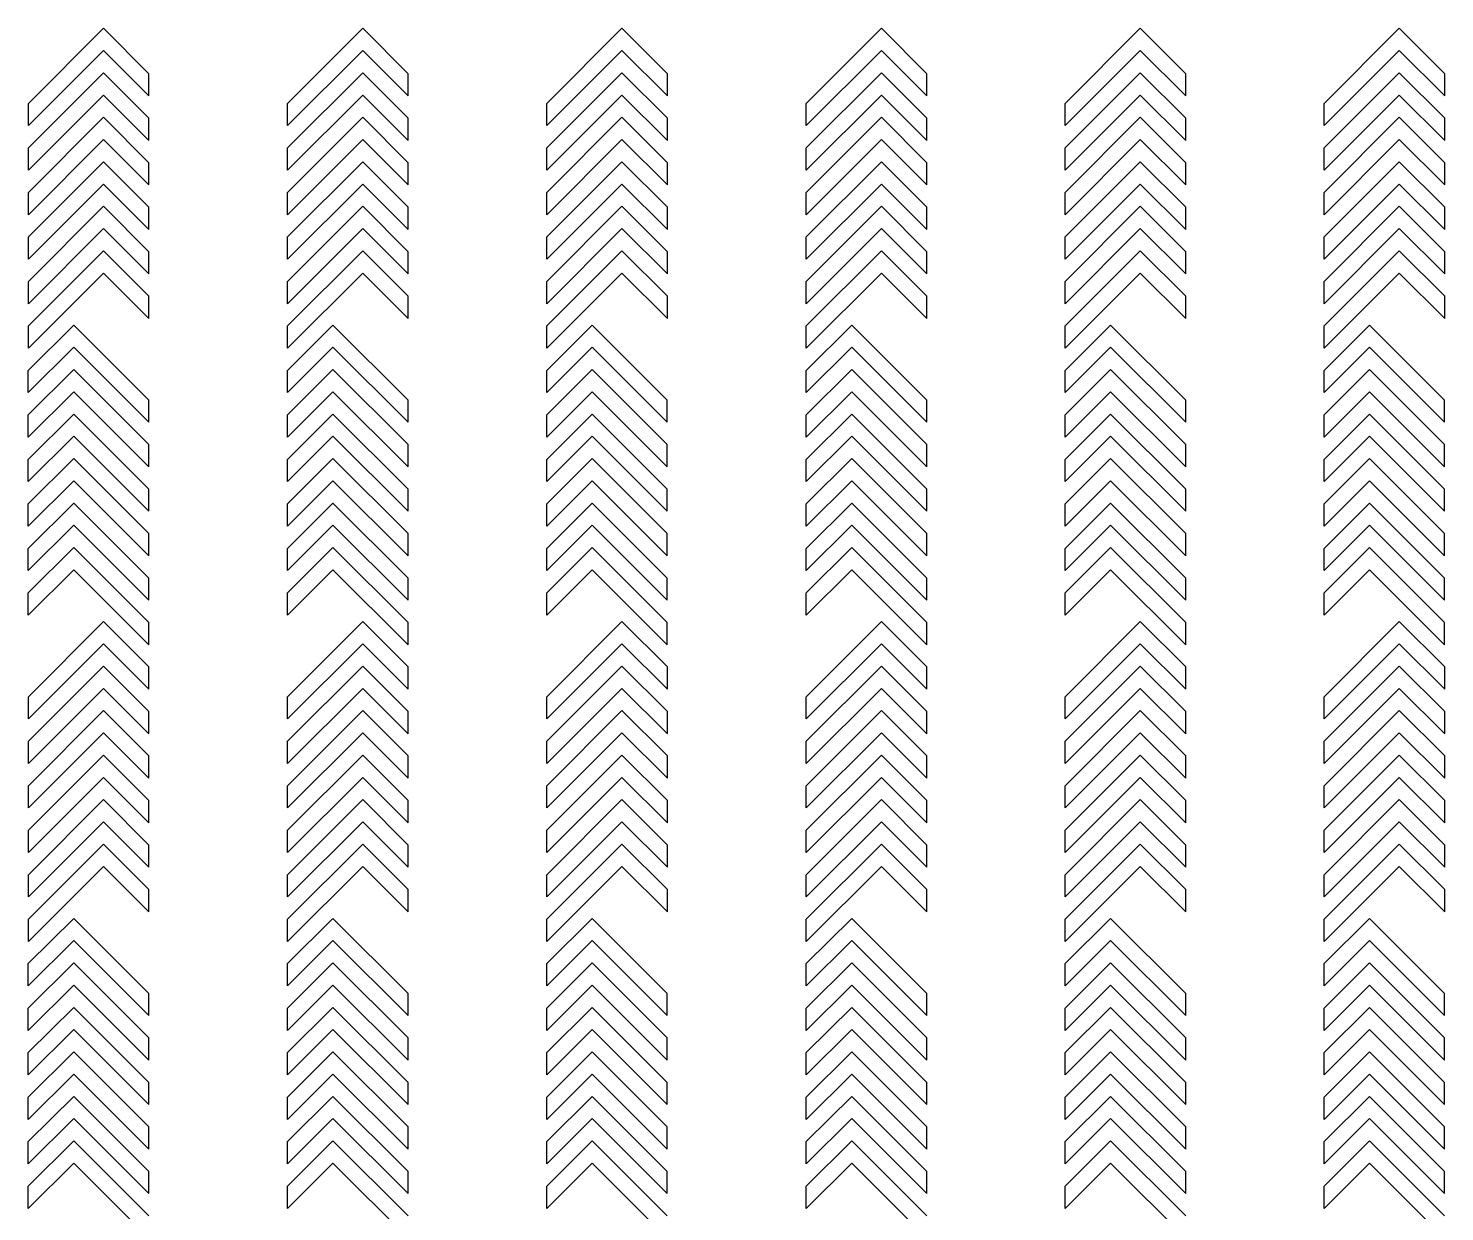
# Model space of a CAD drawing. Header units: millimetres. Extents: x 46777 to 318235, y 145162 to 336036.
# Drawn here: x 143669 to 145260, y 162652 to 163982 of the extents above; entities that cross this region are included whole.
import ezdxf

# ---------------------------------------------------------------- set-up
doc = ezdxf.new("R2010")
doc.units = ezdxf.units.MM

msp = doc.modelspace()

# ---------------------------------------------------------------- linework, layer by layer
at = {"color": 40, "true_color": 0xf8d731}
for p, q in [((143668.9, 163897.5), (143753.2, 163981.9)), ((143753.2, 163981.9), (143804.3, 163930.9)), ((143960, 163897.5), (144044.4, 163981.9)), ((144044.4, 163981.9), (144095.4, 163930.9)), ((144251.1, 163897.5), (144335.5, 163981.9)), ((144335.5, 163981.9), (144386.6, 163930.9)), ((144542.6, 163897.5), (144626.9, 163981.9)), ((144626.9, 163981.9), (144678, 163930.9)), ((144833.4, 163897.5), (144917.7, 163981.9)), ((144917.7, 163981.9), (144968.8, 163930.9)), ((145124.2, 163897.5), (145208.5, 163981.9)), ((145208.5, 163981.9), (145259.6, 163930.9)), ((143668.9, 163872.5), (143753.2, 163956.9)), ((143753.2, 163956.9), (143804.3, 163905.9)), ((143960, 163872.5), (144044.4, 163956.9)), ((144044.4, 163956.9), (144095.4, 163905.9)), ((144251.1, 163872.5), (144335.5, 163956.9)), ((144335.5, 163956.9), (144386.6, 163905.9)), ((144542.6, 163872.5), (144626.9, 163956.9)), ((144626.9, 163956.9), (144678, 163905.9)), ((144833.4, 163872.5), (144917.7, 163956.9)), ((144917.7, 163956.9), (144968.8, 163905.9)), ((145124.2, 163872.5), (145208.5, 163956.9)), ((145208.5, 163956.9), (145259.6, 163905.9)), ((143668.9, 163847.5), (143753.2, 163931.9)), ((143753.2, 163931.9), (143804.3, 163880.9)), ((143960, 163847.5), (144044.4, 163931.9)), ((144044.4, 163931.9), (144095.4, 163880.9)), ((144251.1, 163847.5), (144335.5, 163931.9)), ((144335.5, 163931.9), (144386.6, 163880.9)), ((144542.6, 163847.5), (144626.9, 163931.9)), ((144626.9, 163931.9), (144678, 163880.9)), ((144833.4, 163847.5), (144917.7, 163931.9)), ((144917.7, 163931.9), (144968.8, 163880.9)), ((145124.2, 163847.5), (145208.5, 163931.9)), ((145208.5, 163931.9), (145259.6, 163880.9)), ((143804.3, 163905.9), (143804.3, 163930.9)), ((144095.4, 163905.9), (144095.4, 163930.9)), ((144386.6, 163905.9), (144386.6, 163930.9)), ((144678, 163905.9), (144678, 163930.9)), ((144968.8, 163905.9), (144968.8, 163930.9)), ((145259.6, 163905.9), (145259.6, 163930.9)), ((143668.9, 163822.5), (143753.2, 163906.9)), ((143753.2, 163906.9), (143804.3, 163855.9)), ((143960, 163822.5), (144044.4, 163906.9)), ((144044.4, 163906.9), (144095.4, 163855.9)), ((144251.1, 163822.5), (144335.5, 163906.9)), ((144335.5, 163906.9), (144386.6, 163855.9)), ((144542.6, 163822.5), (144626.9, 163906.9)), ((144626.9, 163906.9), (144678, 163855.9)), ((144833.4, 163822.5), (144917.7, 163906.9)), ((144917.7, 163906.9), (144968.8, 163855.9)), ((145124.2, 163822.5), (145208.5, 163906.9)), ((145208.5, 163906.9), (145259.6, 163855.9)), ((143668.9, 163872.5), (143668.9, 163897.5)), ((143960, 163872.5), (143960, 163897.5)), ((144251.1, 163872.5), (144251.1, 163897.5)), ((144542.6, 163872.5), (144542.6, 163897.5)), ((144833.4, 163872.5), (144833.4, 163897.5)), ((145124.2, 163872.5), (145124.2, 163897.5)), ((143668.9, 163797.5), (143753.2, 163881.9)), ((143753.2, 163881.9), (143804.3, 163830.9)), ((143804.3, 163855.9), (143804.3, 163880.9)), ((143960, 163797.5), (144044.4, 163881.9)), ((144044.4, 163881.9), (144095.4, 163830.9)), ((144095.4, 163855.9), (144095.4, 163880.9)), ((144251.1, 163797.5), (144335.5, 163881.9)), ((144335.5, 163881.9), (144386.6, 163830.9)), ((144386.6, 163855.9), (144386.6, 163880.9)), ((144542.6, 163797.5), (144626.9, 163881.9)), ((144626.9, 163881.9), (144678, 163830.9)), ((144678, 163855.9), (144678, 163880.9)), ((144833.4, 163797.5), (144917.7, 163881.9)), ((144917.7, 163881.9), (144968.8, 163830.9)), ((144968.8, 163855.9), (144968.8, 163880.9)), ((145124.2, 163797.5), (145208.5, 163881.9)), ((145208.5, 163881.9), (145259.6, 163830.9)), ((145259.6, 163855.9), (145259.6, 163880.9)), ((143668.9, 163772.5), (143753.2, 163856.9)), ((143753.2, 163856.9), (143804.3, 163805.9)), ((143960, 163772.5), (144044.4, 163856.9)), ((144044.4, 163856.9), (144095.4, 163805.9)), ((144251.1, 163772.5), (144335.5, 163856.9)), ((144335.5, 163856.9), (144386.6, 163805.9)), ((144542.6, 163772.5), (144626.9, 163856.9)), ((144626.9, 163856.9), (144678, 163805.9)), ((144833.4, 163772.5), (144917.7, 163856.9)), ((144917.7, 163856.9), (144968.8, 163805.9)), ((145124.2, 163772.5), (145208.5, 163856.9)), ((145208.5, 163856.9), (145259.6, 163805.9)), ((143668.9, 163822.5), (143668.9, 163847.5)), ((143960, 163822.5), (143960, 163847.5)), ((144251.1, 163822.5), (144251.1, 163847.5)), ((144542.6, 163822.5), (144542.6, 163847.5)), ((144833.4, 163822.5), (144833.4, 163847.5)), ((145124.2, 163822.5), (145124.2, 163847.5)), ((143668.9, 163747.5), (143753.2, 163831.9)), ((143753.2, 163831.9), (143804.3, 163780.9)), ((143804.3, 163805.9), (143804.3, 163830.9)), ((143960, 163747.5), (144044.4, 163831.9)), ((144044.4, 163831.9), (144095.4, 163780.9)), ((144095.4, 163805.9), (144095.4, 163830.9)), ((144251.1, 163747.5), (144335.5, 163831.9)), ((144335.5, 163831.9), (144386.6, 163780.9)), ((144386.6, 163805.9), (144386.6, 163830.9)), ((144542.6, 163747.5), (144626.9, 163831.9)), ((144626.9, 163831.9), (144678, 163780.9)), ((144678, 163805.9), (144678, 163830.9)), ((144833.4, 163747.5), (144917.7, 163831.9)), ((144917.7, 163831.9), (144968.8, 163780.9)), ((144968.8, 163805.9), (144968.8, 163830.9)), ((145124.2, 163747.5), (145208.5, 163831.9)), ((145208.5, 163831.9), (145259.6, 163780.9)), ((145259.6, 163805.9), (145259.6, 163830.9)), ((143668.9, 163722.5), (143753.2, 163806.9)), ((143753.2, 163806.9), (143804.3, 163755.9)), ((143960, 163722.5), (144044.4, 163806.9)), ((144044.4, 163806.9), (144095.4, 163755.9)), ((144251.1, 163722.5), (144335.5, 163806.9)), ((144335.5, 163806.9), (144386.6, 163755.9)), ((144542.6, 163722.5), (144626.9, 163806.9)), ((144626.9, 163806.9), (144678, 163755.9)), ((144833.4, 163722.5), (144917.7, 163806.9)), ((144917.7, 163806.9), (144968.8, 163755.9)), ((145124.2, 163722.5), (145208.5, 163806.9)), ((145208.5, 163806.9), (145259.6, 163755.9)), ((143668.9, 163772.5), (143668.9, 163797.5)), ((143960, 163772.5), (143960, 163797.5)), ((144251.1, 163772.5), (144251.1, 163797.5)), ((144542.6, 163772.5), (144542.6, 163797.5)), ((144833.4, 163772.5), (144833.4, 163797.5)), ((145124.2, 163772.5), (145124.2, 163797.5)), ((143668.9, 163697.5), (143753.2, 163781.9)), ((143753.2, 163781.9), (143804.3, 163730.9)), ((143804.3, 163755.9), (143804.3, 163780.9)), ((143960, 163697.5), (144044.4, 163781.9)), ((144044.4, 163781.9), (144095.4, 163730.9)), ((144095.4, 163755.9), (144095.4, 163780.9)), ((144251.1, 163697.5), (144335.5, 163781.9)), ((144335.5, 163781.9), (144386.6, 163730.9)), ((144386.6, 163755.9), (144386.6, 163780.9)), ((144542.6, 163697.5), (144626.9, 163781.9)), ((144626.9, 163781.9), (144678, 163730.9)), ((144678, 163755.9), (144678, 163780.9)), ((144833.4, 163697.5), (144917.7, 163781.9)), ((144917.7, 163781.9), (144968.8, 163730.9)), ((144968.8, 163755.9), (144968.8, 163780.9)), ((145124.2, 163697.5), (145208.5, 163781.9)), ((145208.5, 163781.9), (145259.6, 163730.9)), ((145259.6, 163755.9), (145259.6, 163780.9)), ((143668.9, 163672.5), (143753.2, 163756.9)), ((143753.2, 163756.9), (143804.3, 163705.9)), ((143960, 163672.5), (144044.4, 163756.9)), ((144044.4, 163756.9), (144095.4, 163705.9)), ((144251.1, 163672.5), (144335.5, 163756.9)), ((144335.5, 163756.9), (144386.6, 163705.9)), ((144542.6, 163672.5), (144626.9, 163756.9)), ((144626.9, 163756.9), (144678, 163705.9)), ((144833.4, 163672.5), (144917.7, 163756.9)), ((144917.7, 163756.9), (144968.8, 163705.9)), ((145124.2, 163672.5), (145208.5, 163756.9)), ((145208.5, 163756.9), (145259.6, 163705.9)), ((143668.9, 163722.5), (143668.9, 163747.5)), ((143960, 163722.5), (143960, 163747.5)), ((144251.1, 163722.5), (144251.1, 163747.5)), ((144542.6, 163722.5), (144542.6, 163747.5)), ((144833.4, 163722.5), (144833.4, 163747.5)), ((145124.2, 163722.5), (145124.2, 163747.5)), ((143668.9, 163647.5), (143753.2, 163731.9)), ((143753.2, 163731.9), (143804.3, 163680.9)), ((143804.3, 163705.9), (143804.3, 163730.9)), ((143960, 163647.5), (144044.4, 163731.9)), ((144044.4, 163731.9), (144095.4, 163680.9)), ((144095.4, 163705.9), (144095.4, 163730.9)), ((144251.1, 163647.5), (144335.5, 163731.9)), ((144335.5, 163731.9), (144386.6, 163680.9)), ((144386.6, 163705.9), (144386.6, 163730.9)), ((144542.6, 163647.5), (144626.9, 163731.9)), ((144626.9, 163731.9), (144678, 163680.9)), ((144678, 163705.9), (144678, 163730.9)), ((144833.4, 163647.5), (144917.7, 163731.9)), ((144917.7, 163731.9), (144968.8, 163680.9)), ((144968.8, 163705.9), (144968.8, 163730.9)), ((145124.2, 163647.5), (145208.5, 163731.9)), ((145208.5, 163731.9), (145259.6, 163680.9)), ((145259.6, 163705.9), (145259.6, 163730.9)), ((143668.9, 163622.5), (143753.2, 163706.9)), ((143668.9, 163672.5), (143668.9, 163697.5)), ((143753.2, 163706.9), (143804.3, 163655.9)), ((143960, 163622.5), (144044.4, 163706.9)), ((143960, 163672.5), (143960, 163697.5)), ((144044.4, 163706.9), (144095.4, 163655.9)), ((144251.1, 163622.5), (144335.5, 163706.9)), ((144251.1, 163672.5), (144251.1, 163697.5)), ((144335.5, 163706.9), (144386.6, 163655.9)), ((144542.6, 163622.5), (144626.9, 163706.9)), ((144542.6, 163672.5), (144542.6, 163697.5)), ((144626.9, 163706.9), (144678, 163655.9)), ((144833.4, 163622.5), (144917.7, 163706.9)), ((144833.4, 163672.5), (144833.4, 163697.5)), ((144917.7, 163706.9), (144968.8, 163655.9)), ((145124.2, 163622.5), (145208.5, 163706.9)), ((145124.2, 163672.5), (145124.2, 163697.5)), ((145208.5, 163706.9), (145259.6, 163655.9)), ((143804.3, 163655.9), (143804.3, 163680.9)), ((144095.4, 163655.9), (144095.4, 163680.9)), ((144386.6, 163655.9), (144386.6, 163680.9)), ((144678, 163655.9), (144678, 163680.9)), ((144968.8, 163655.9), (144968.8, 163680.9)), ((145259.6, 163655.9), (145259.6, 163680.9)), ((143719.9, 163648.5), (143668.8, 163597.6)), ((143668.9, 163622.5), (143668.9, 163647.5)), ((143804.2, 163564.2), (143719.9, 163648.5)), ((144011, 163648.5), (143960, 163597.6)), ((143960, 163622.5), (143960, 163647.5)), ((144095.4, 163564.2), (144011, 163648.5)), ((144302.2, 163648.5), (144251.1, 163597.6)), ((144251.1, 163622.5), (144251.1, 163647.5)), ((144386.5, 163564.2), (144302.2, 163648.5)), ((144593.6, 163648.5), (144542.5, 163597.6)), ((144542.6, 163622.5), (144542.6, 163647.5)), ((144677.9, 163564.2), (144593.6, 163648.5)), ((144884.4, 163648.5), (144833.3, 163597.6)), ((144833.4, 163622.5), (144833.4, 163647.5)), ((144968.8, 163564.2), (144884.4, 163648.5)), ((145175.2, 163648.5), (145124.1, 163597.6)), ((145124.2, 163622.5), (145124.2, 163647.5)), ((145259.5, 163564.2), (145175.2, 163648.5)), ((143719.9, 163623.5), (143668.8, 163572.6)), ((143804.2, 163539.2), (143719.9, 163623.5)), ((144011, 163623.5), (143960, 163572.6)), ((144095.4, 163539.2), (144011, 163623.5)), ((144302.2, 163623.5), (144251.1, 163572.6)), ((144386.5, 163539.2), (144302.2, 163623.5)), ((144593.6, 163623.5), (144542.5, 163572.6)), ((144677.9, 163539.2), (144593.6, 163623.5)), ((144884.4, 163623.5), (144833.3, 163572.6)), ((144968.8, 163539.2), (144884.4, 163623.5)), ((145175.2, 163623.5), (145124.1, 163572.6)), ((145259.5, 163539.2), (145175.2, 163623.5)), ((143719.9, 163598.5), (143668.8, 163547.6)), ((143668.8, 163572.6), (143668.8, 163597.6)), ((143804.2, 163514.2), (143719.9, 163598.5)), ((144011, 163598.5), (143960, 163547.6)), ((143960, 163572.6), (143960, 163597.6)), ((144095.4, 163514.2), (144011, 163598.5)), ((144302.2, 163598.5), (144251.1, 163547.6)), ((144251.1, 163572.6), (144251.1, 163597.6)), ((144386.5, 163514.2), (144302.2, 163598.5)), ((144593.6, 163598.5), (144542.5, 163547.6)), ((144542.5, 163572.6), (144542.5, 163597.6)), ((144677.9, 163514.2), (144593.6, 163598.5)), ((144884.4, 163598.5), (144833.3, 163547.6)), ((144833.3, 163572.6), (144833.3, 163597.6)), ((144968.8, 163514.2), (144884.4, 163598.5)), ((145175.2, 163598.5), (145124.1, 163547.6)), ((145124.1, 163572.6), (145124.1, 163597.6)), ((145259.5, 163514.2), (145175.2, 163598.5)), ((143719.9, 163573.5), (143668.8, 163522.6)), ((143804.2, 163489.2), (143719.9, 163573.5)), ((144011, 163573.5), (143960, 163522.6)), ((144095.4, 163489.2), (144011, 163573.5)), ((144302.2, 163573.5), (144251.1, 163522.6)), ((144386.5, 163489.2), (144302.2, 163573.5)), ((144593.6, 163573.5), (144542.5, 163522.6)), ((144677.9, 163489.2), (144593.6, 163573.5)), ((144884.4, 163573.5), (144833.3, 163522.6)), ((144968.8, 163489.2), (144884.4, 163573.5)), ((145175.2, 163573.5), (145124.1, 163522.6)), ((145259.5, 163489.2), (145175.2, 163573.5)), ((143804.2, 163539.2), (143804.2, 163564.2)), ((144095.4, 163539.2), (144095.4, 163564.2)), ((144386.5, 163539.2), (144386.5, 163564.2)), ((144677.9, 163539.2), (144677.9, 163564.2)), ((144968.8, 163539.2), (144968.8, 163564.2)), ((145259.5, 163539.2), (145259.5, 163564.2)), ((143719.9, 163548.5), (143668.8, 163497.6)), ((143668.8, 163522.6), (143668.8, 163547.6)), ((143804.2, 163464.2), (143719.9, 163548.5)), ((144011, 163548.5), (143960, 163497.6)), ((143960, 163522.6), (143960, 163547.6)), ((144095.4, 163464.2), (144011, 163548.5)), ((144302.2, 163548.5), (144251.1, 163497.6)), ((144251.1, 163522.6), (144251.1, 163547.6)), ((144386.5, 163464.2), (144302.2, 163548.5)), ((144593.6, 163548.5), (144542.5, 163497.6)), ((144542.5, 163522.6), (144542.5, 163547.6)), ((144677.9, 163464.2), (144593.6, 163548.5)), ((144884.4, 163548.5), (144833.3, 163497.6)), ((144833.3, 163522.6), (144833.3, 163547.6)), ((144968.8, 163464.2), (144884.4, 163548.5)), ((145175.2, 163548.5), (145124.1, 163497.6)), ((145124.1, 163522.6), (145124.1, 163547.6)), ((145259.5, 163464.2), (145175.2, 163548.5)), ((143719.9, 163523.5), (143668.8, 163472.6)), ((143804.2, 163439.2), (143719.9, 163523.5)), ((144011, 163523.5), (143960, 163472.6)), ((144095.4, 163439.2), (144011, 163523.5)), ((144302.2, 163523.5), (144251.1, 163472.6)), ((144386.5, 163439.2), (144302.2, 163523.5)), ((144593.6, 163523.5), (144542.5, 163472.6)), ((144677.9, 163439.2), (144593.6, 163523.5)), ((144884.4, 163523.5), (144833.3, 163472.6)), ((144968.8, 163439.2), (144884.4, 163523.5)), ((145175.2, 163523.5), (145124.1, 163472.6)), ((145259.5, 163439.2), (145175.2, 163523.5)), ((143804.2, 163489.2), (143804.2, 163514.2)), ((144095.4, 163489.2), (144095.4, 163514.2)), ((144386.5, 163489.2), (144386.5, 163514.2)), ((144677.9, 163489.2), (144677.9, 163514.2)), ((144968.8, 163489.2), (144968.8, 163514.2)), ((145259.5, 163489.2), (145259.5, 163514.2)), ((143719.9, 163498.5), (143668.8, 163447.6)), ((143668.8, 163472.6), (143668.8, 163497.6)), ((143804.2, 163414.2), (143719.9, 163498.5)), ((144011, 163498.5), (143960, 163447.6)), ((143960, 163472.6), (143960, 163497.6)), ((144095.4, 163414.2), (144011, 163498.5)), ((144302.2, 163498.5), (144251.1, 163447.6)), ((144251.1, 163472.6), (144251.1, 163497.6)), ((144386.5, 163414.2), (144302.2, 163498.5)), ((144593.6, 163498.5), (144542.5, 163447.6)), ((144542.5, 163472.6), (144542.5, 163497.6)), ((144677.9, 163414.2), (144593.6, 163498.5)), ((144884.4, 163498.5), (144833.3, 163447.6)), ((144833.3, 163472.6), (144833.3, 163497.6)), ((144968.8, 163414.2), (144884.4, 163498.5)), ((145175.2, 163498.5), (145124.1, 163447.6)), ((145124.1, 163472.6), (145124.1, 163497.6)), ((145259.5, 163414.2), (145175.2, 163498.5)), ((143719.9, 163473.5), (143668.8, 163422.6)), ((143804.2, 163389.2), (143719.9, 163473.5)), ((144011, 163473.5), (143960, 163422.6)), ((144095.4, 163389.2), (144011, 163473.5)), ((144302.2, 163473.5), (144251.1, 163422.6)), ((144386.5, 163389.2), (144302.2, 163473.5)), ((144593.6, 163473.5), (144542.5, 163422.6)), ((144677.9, 163389.2), (144593.6, 163473.5)), ((144884.4, 163473.5), (144833.3, 163422.6)), ((144968.8, 163389.2), (144884.4, 163473.5)), ((145175.2, 163473.5), (145124.1, 163422.6)), ((145259.5, 163389.2), (145175.2, 163473.5)), ((143804.2, 163439.2), (143804.2, 163464.2)), ((144095.4, 163439.2), (144095.4, 163464.2)), ((144386.5, 163439.2), (144386.5, 163464.2)), ((144677.9, 163439.2), (144677.9, 163464.2)), ((144968.8, 163439.2), (144968.8, 163464.2)), ((145259.5, 163439.2), (145259.5, 163464.2)), ((143719.9, 163448.5), (143668.8, 163397.6)), ((143668.8, 163422.6), (143668.8, 163447.6)), ((143804.2, 163364.2), (143719.9, 163448.5)), ((144011, 163448.5), (143960, 163397.6)), ((143960, 163422.6), (143960, 163447.6)), ((144095.4, 163364.2), (144011, 163448.5)), ((144302.2, 163448.5), (144251.1, 163397.6)), ((144251.1, 163422.6), (144251.1, 163447.6)), ((144386.5, 163364.2), (144302.2, 163448.5)), ((144593.6, 163448.5), (144542.5, 163397.6)), ((144542.5, 163422.6), (144542.5, 163447.6)), ((144677.9, 163364.2), (144593.6, 163448.5)), ((144884.4, 163448.5), (144833.3, 163397.6)), ((144833.3, 163422.6), (144833.3, 163447.6)), ((144968.8, 163364.2), (144884.4, 163448.5)), ((145175.2, 163448.5), (145124.1, 163397.6)), ((145124.1, 163422.6), (145124.1, 163447.6)), ((145259.5, 163364.2), (145175.2, 163448.5)), ((143719.9, 163423.5), (143668.8, 163372.6)), ((143804.2, 163339.2), (143719.9, 163423.5)), ((144011, 163423.5), (143960, 163372.6)), ((144095.4, 163339.2), (144011, 163423.5)), ((144302.2, 163423.5), (144251.1, 163372.6)), ((144386.5, 163339.2), (144302.2, 163423.5)), ((144593.6, 163423.5), (144542.5, 163372.6)), ((144677.9, 163339.2), (144593.6, 163423.5)), ((144884.4, 163423.5), (144833.3, 163372.6)), ((144968.8, 163339.2), (144884.4, 163423.5)), ((145175.2, 163423.5), (145124.1, 163372.6)), ((145259.5, 163339.2), (145175.2, 163423.5)), ((143804.2, 163389.2), (143804.2, 163414.2)), ((144095.4, 163389.2), (144095.4, 163414.2)), ((144386.5, 163389.2), (144386.5, 163414.2)), ((144677.9, 163389.2), (144677.9, 163414.2)), ((144968.8, 163389.2), (144968.8, 163414.2)), ((145259.5, 163389.2), (145259.5, 163414.2)), ((143719.9, 163398.5), (143668.8, 163347.6)), ((143668.8, 163372.6), (143668.8, 163397.6)), ((143804.2, 163314.2), (143719.9, 163398.5)), ((144011, 163398.5), (143960, 163347.6)), ((143960, 163372.6), (143960, 163397.6)), ((144095.4, 163314.2), (144011, 163398.5)), ((144302.2, 163398.5), (144251.1, 163347.6)), ((144251.1, 163372.6), (144251.1, 163397.6)), ((144386.5, 163314.2), (144302.2, 163398.5)), ((144593.6, 163398.5), (144542.5, 163347.6)), ((144542.5, 163372.6), (144542.5, 163397.6)), ((144677.9, 163314.2), (144593.6, 163398.5)), ((144884.4, 163398.5), (144833.3, 163347.6)), ((144833.3, 163372.6), (144833.3, 163397.6)), ((144968.8, 163314.2), (144884.4, 163398.5)), ((145175.2, 163398.5), (145124.1, 163347.6)), ((145124.1, 163372.6), (145124.1, 163397.6)), ((145259.5, 163314.2), (145175.2, 163398.5)), ((143719.9, 163373.5), (143668.8, 163322.6)), ((143804.2, 163289.2), (143719.9, 163373.5)), ((143804.2, 163339.2), (143804.2, 163364.2)), ((144011, 163373.5), (143960, 163322.6)), ((144095.4, 163289.2), (144011, 163373.5)), ((144095.4, 163339.2), (144095.4, 163364.2)), ((144302.2, 163373.5), (144251.1, 163322.6)), ((144386.5, 163289.2), (144302.2, 163373.5)), ((144386.5, 163339.2), (144386.5, 163364.2)), ((144593.6, 163373.5), (144542.5, 163322.6)), ((144677.9, 163289.2), (144593.6, 163373.5)), ((144677.9, 163339.2), (144677.9, 163364.2)), ((144884.4, 163373.5), (144833.3, 163322.6)), ((144968.8, 163289.2), (144884.4, 163373.5)), ((144968.8, 163339.2), (144968.8, 163364.2)), ((145175.2, 163373.5), (145124.1, 163322.6)), ((145259.5, 163289.2), (145175.2, 163373.5)), ((145259.5, 163339.2), (145259.5, 163364.2)), ((143668.8, 163322.6), (143668.8, 163347.6)), ((143960, 163322.6), (143960, 163347.6)), ((144251.1, 163322.6), (144251.1, 163347.6)), ((144542.5, 163322.6), (144542.5, 163347.6)), ((144833.3, 163322.6), (144833.3, 163347.6)), ((145124.1, 163322.6), (145124.1, 163347.6)), ((143668.9, 163230.9), (143753.2, 163315.3)), ((143753.2, 163315.3), (143804.3, 163264.3)), ((143804.2, 163289.2), (143804.2, 163314.2)), ((143960, 163230.9), (144044.4, 163315.3)), ((144044.4, 163315.3), (144095.4, 163264.3)), ((144095.4, 163289.2), (144095.4, 163314.2)), ((144251.1, 163230.9), (144335.5, 163315.3)), ((144335.5, 163315.3), (144386.6, 163264.3)), ((144386.5, 163289.2), (144386.5, 163314.2)), ((144542.6, 163230.9), (144626.9, 163315.3)), ((144626.9, 163315.3), (144678, 163264.3)), ((144677.9, 163289.2), (144677.9, 163314.2)), ((144833.4, 163230.9), (144917.7, 163315.3)), ((144917.7, 163315.3), (144968.8, 163264.3)), ((144968.8, 163289.2), (144968.8, 163314.2)), ((145124.2, 163230.9), (145208.5, 163315.3)), ((145208.5, 163315.3), (145259.6, 163264.3)), ((145259.5, 163289.2), (145259.5, 163314.2)), ((143668.9, 163205.9), (143753.2, 163290.3)), ((143753.2, 163290.3), (143804.3, 163239.3)), ((143960, 163205.9), (144044.4, 163290.3)), ((144044.4, 163290.3), (144095.4, 163239.3)), ((144251.1, 163205.9), (144335.5, 163290.3)), ((144335.5, 163290.3), (144386.6, 163239.3)), ((144542.6, 163205.9), (144626.9, 163290.3)), ((144626.9, 163290.3), (144678, 163239.3)), ((144833.4, 163205.9), (144917.7, 163290.3)), ((144917.7, 163290.3), (144968.8, 163239.3)), ((145124.2, 163205.9), (145208.5, 163290.3)), ((145208.5, 163290.3), (145259.6, 163239.3)), ((143668.9, 163180.9), (143753.2, 163265.3)), ((143753.2, 163265.3), (143804.3, 163214.3)), ((143804.3, 163239.3), (143804.3, 163264.3)), ((143960, 163180.9), (144044.4, 163265.3)), ((144044.4, 163265.3), (144095.4, 163214.3)), ((144095.4, 163239.3), (144095.4, 163264.3)), ((144251.1, 163180.9), (144335.5, 163265.3)), ((144335.5, 163265.3), (144386.6, 163214.3)), ((144386.6, 163239.3), (144386.6, 163264.3)), ((144542.6, 163180.9), (144626.9, 163265.3)), ((144626.9, 163265.3), (144678, 163214.3)), ((144678, 163239.3), (144678, 163264.3)), ((144833.4, 163180.9), (144917.7, 163265.3)), ((144917.7, 163265.3), (144968.8, 163214.3)), ((144968.8, 163239.3), (144968.8, 163264.3)), ((145124.2, 163180.9), (145208.5, 163265.3)), ((145208.5, 163265.3), (145259.6, 163214.3)), ((145259.6, 163239.3), (145259.6, 163264.3)), ((143668.9, 163155.9), (143753.2, 163240.3)), ((143753.2, 163240.3), (143804.3, 163189.3)), ((143960, 163155.9), (144044.4, 163240.3)), ((144044.4, 163240.3), (144095.4, 163189.3)), ((144251.1, 163155.9), (144335.5, 163240.3)), ((144335.5, 163240.3), (144386.6, 163189.3)), ((144542.6, 163155.9), (144626.9, 163240.3)), ((144626.9, 163240.3), (144678, 163189.3)), ((144833.4, 163155.9), (144917.7, 163240.3)), ((144917.7, 163240.3), (144968.8, 163189.3)), ((145124.2, 163155.9), (145208.5, 163240.3)), ((145208.5, 163240.3), (145259.6, 163189.3)), ((143668.9, 163205.9), (143668.9, 163230.9)), ((143960, 163205.9), (143960, 163230.9)), ((144251.1, 163205.9), (144251.1, 163230.9)), ((144542.6, 163205.9), (144542.6, 163230.9)), ((144833.4, 163205.9), (144833.4, 163230.9)), ((145124.2, 163205.9), (145124.2, 163230.9)), ((143668.9, 163130.9), (143753.2, 163215.3)), ((143753.2, 163215.3), (143804.3, 163164.3)), ((143804.3, 163189.3), (143804.3, 163214.3)), ((143960, 163130.9), (144044.4, 163215.3)), ((144044.4, 163215.3), (144095.4, 163164.3)), ((144095.4, 163189.3), (144095.4, 163214.3)), ((144251.1, 163130.9), (144335.5, 163215.3)), ((144335.5, 163215.3), (144386.6, 163164.3)), ((144386.6, 163189.3), (144386.6, 163214.3)), ((144542.6, 163130.9), (144626.9, 163215.3)), ((144626.9, 163215.3), (144678, 163164.3)), ((144678, 163189.3), (144678, 163214.3)), ((144833.4, 163130.9), (144917.7, 163215.3)), ((144917.7, 163215.3), (144968.8, 163164.3)), ((144968.8, 163189.3), (144968.8, 163214.3)), ((145124.2, 163130.9), (145208.5, 163215.3)), ((145208.5, 163215.3), (145259.6, 163164.3)), ((145259.6, 163189.3), (145259.6, 163214.3)), ((143668.9, 163105.9), (143753.2, 163190.3)), ((143753.2, 163190.3), (143804.3, 163139.3)), ((143960, 163105.9), (144044.4, 163190.3)), ((144044.4, 163190.3), (144095.4, 163139.3)), ((144251.1, 163105.9), (144335.5, 163190.3)), ((144335.5, 163190.3), (144386.6, 163139.3)), ((144542.6, 163105.9), (144626.9, 163190.3)), ((144626.9, 163190.3), (144678, 163139.3)), ((144833.4, 163105.9), (144917.7, 163190.3)), ((144917.7, 163190.3), (144968.8, 163139.3)), ((145124.2, 163105.9), (145208.5, 163190.3)), ((145208.5, 163190.3), (145259.6, 163139.3)), ((143668.9, 163155.9), (143668.9, 163180.9)), ((143960, 163155.9), (143960, 163180.9)), ((144251.1, 163155.9), (144251.1, 163180.9)), ((144542.6, 163155.9), (144542.6, 163180.9)), ((144833.4, 163155.9), (144833.4, 163180.9)), ((145124.2, 163155.9), (145124.2, 163180.9)), ((143668.9, 163080.9), (143753.2, 163165.3)), ((143753.2, 163165.3), (143804.3, 163114.3)), ((143804.3, 163139.3), (143804.3, 163164.3)), ((143960, 163080.9), (144044.4, 163165.3)), ((144044.4, 163165.3), (144095.4, 163114.3)), ((144095.4, 163139.3), (144095.4, 163164.3)), ((144251.1, 163080.9), (144335.5, 163165.3)), ((144335.5, 163165.3), (144386.6, 163114.3)), ((144386.6, 163139.3), (144386.6, 163164.3)), ((144542.6, 163080.9), (144626.9, 163165.3)), ((144626.9, 163165.3), (144678, 163114.3)), ((144678, 163139.3), (144678, 163164.3)), ((144833.4, 163080.9), (144917.7, 163165.3)), ((144917.7, 163165.3), (144968.8, 163114.3)), ((144968.8, 163139.3), (144968.8, 163164.3)), ((145124.2, 163080.9), (145208.5, 163165.3)), ((145208.5, 163165.3), (145259.6, 163114.3)), ((145259.6, 163139.3), (145259.6, 163164.3)), ((143668.9, 163055.9), (143753.2, 163140.3)), ((143753.2, 163140.3), (143804.3, 163089.3)), ((143960, 163055.9), (144044.4, 163140.3)), ((144044.4, 163140.3), (144095.4, 163089.3)), ((144251.1, 163055.9), (144335.5, 163140.3)), ((144335.5, 163140.3), (144386.6, 163089.3)), ((144542.6, 163055.9), (144626.9, 163140.3)), ((144626.9, 163140.3), (144678, 163089.3)), ((144833.4, 163055.9), (144917.7, 163140.3)), ((144917.7, 163140.3), (144968.8, 163089.3)), ((145124.2, 163055.9), (145208.5, 163140.3)), ((145208.5, 163140.3), (145259.6, 163089.3)), ((143668.9, 163105.9), (143668.9, 163130.9)), ((143960, 163105.9), (143960, 163130.9)), ((144251.1, 163105.9), (144251.1, 163130.9)), ((144542.6, 163105.9), (144542.6, 163130.9)), ((144833.4, 163105.9), (144833.4, 163130.9)), ((145124.2, 163105.9), (145124.2, 163130.9)), ((143668.9, 163030.9), (143753.2, 163115.3)), ((143753.2, 163115.3), (143804.3, 163064.3)), ((143804.3, 163089.3), (143804.3, 163114.3)), ((143960, 163030.9), (144044.4, 163115.3)), ((144044.4, 163115.3), (144095.4, 163064.3)), ((144095.4, 163089.3), (144095.4, 163114.3)), ((144251.1, 163030.9), (144335.5, 163115.3)), ((144335.5, 163115.3), (144386.6, 163064.3)), ((144386.6, 163089.3), (144386.6, 163114.3)), ((144542.6, 163030.9), (144626.9, 163115.3)), ((144626.9, 163115.3), (144678, 163064.3)), ((144678, 163089.3), (144678, 163114.3)), ((144833.4, 163030.9), (144917.7, 163115.3)), ((144917.7, 163115.3), (144968.8, 163064.3)), ((144968.8, 163089.3), (144968.8, 163114.3)), ((145124.2, 163030.9), (145208.5, 163115.3)), ((145208.5, 163115.3), (145259.6, 163064.3)), ((145259.6, 163089.3), (145259.6, 163114.3)), ((143668.9, 163005.9), (143753.2, 163090.3)), ((143753.2, 163090.3), (143804.3, 163039.3)), ((143960, 163005.9), (144044.4, 163090.3)), ((144044.4, 163090.3), (144095.4, 163039.3)), ((144251.1, 163005.9), (144335.5, 163090.3)), ((144335.5, 163090.3), (144386.6, 163039.3)), ((144542.6, 163005.9), (144626.9, 163090.3)), ((144626.9, 163090.3), (144678, 163039.3)), ((144833.4, 163005.9), (144917.7, 163090.3)), ((144917.7, 163090.3), (144968.8, 163039.3)), ((145124.2, 163005.9), (145208.5, 163090.3)), ((145208.5, 163090.3), (145259.6, 163039.3)), ((143668.9, 163055.9), (143668.9, 163080.9)), ((143960, 163055.9), (143960, 163080.9)), ((144251.1, 163055.9), (144251.1, 163080.9)), ((144542.6, 163055.9), (144542.6, 163080.9)), ((144833.4, 163055.9), (144833.4, 163080.9)), ((145124.2, 163055.9), (145124.2, 163080.9)), ((143668.9, 162980.9), (143753.2, 163065.3)), ((143753.2, 163065.3), (143804.3, 163014.3)), ((143804.3, 163039.3), (143804.3, 163064.3)), ((143960, 162980.9), (144044.4, 163065.3)), ((144044.4, 163065.3), (144095.4, 163014.3)), ((144095.4, 163039.3), (144095.4, 163064.3)), ((144251.1, 162980.9), (144335.5, 163065.3)), ((144335.5, 163065.3), (144386.6, 163014.3)), ((144386.6, 163039.3), (144386.6, 163064.3)), ((144542.6, 162980.9), (144626.9, 163065.3)), ((144626.9, 163065.3), (144678, 163014.3)), ((144678, 163039.3), (144678, 163064.3)), ((144833.4, 162980.9), (144917.7, 163065.3)), ((144917.7, 163065.3), (144968.8, 163014.3)), ((144968.8, 163039.3), (144968.8, 163064.3)), ((145124.2, 162980.9), (145208.5, 163065.3)), ((145208.5, 163065.3), (145259.6, 163014.3)), ((145259.6, 163039.3), (145259.6, 163064.3)), ((143668.9, 162955.9), (143753.2, 163040.3)), ((143668.9, 163005.9), (143668.9, 163030.9)), ((143753.2, 163040.3), (143804.3, 162989.3)), ((143960, 162955.9), (144044.4, 163040.3)), ((143960, 163005.9), (143960, 163030.9)), ((144044.4, 163040.3), (144095.4, 162989.3)), ((144251.1, 162955.9), (144335.5, 163040.3)), ((144251.1, 163005.9), (144251.1, 163030.9)), ((144335.5, 163040.3), (144386.6, 162989.3)), ((144542.6, 162955.9), (144626.9, 163040.3)), ((144542.6, 163005.9), (144542.6, 163030.9)), ((144626.9, 163040.3), (144678, 162989.3)), ((144833.4, 162955.9), (144917.7, 163040.3)), ((144833.4, 163005.9), (144833.4, 163030.9)), ((144917.7, 163040.3), (144968.8, 162989.3)), ((145124.2, 162955.9), (145208.5, 163040.3)), ((145124.2, 163005.9), (145124.2, 163030.9)), ((145208.5, 163040.3), (145259.6, 162989.3)), ((143804.3, 162989.3), (143804.3, 163014.3)), ((144095.4, 162989.3), (144095.4, 163014.3)), ((144386.6, 162989.3), (144386.6, 163014.3)), ((144678, 162989.3), (144678, 163014.3)), ((144968.8, 162989.3), (144968.8, 163014.3)), ((145259.6, 162989.3), (145259.6, 163014.3)), ((143719.9, 162981.9), (143668.8, 162931)), ((143668.9, 162955.9), (143668.9, 162980.9)), ((143804.2, 162897.6), (143719.9, 162981.9)), ((144011, 162981.9), (143960, 162931)), ((143960, 162955.9), (143960, 162980.9)), ((144095.4, 162897.6), (144011, 162981.9)), ((144302.2, 162981.9), (144251.1, 162931)), ((144251.1, 162955.9), (144251.1, 162980.9)), ((144386.5, 162897.6), (144302.2, 162981.9)), ((144593.6, 162981.9), (144542.5, 162931)), ((144542.6, 162955.9), (144542.6, 162980.9)), ((144677.9, 162897.6), (144593.6, 162981.9)), ((144884.4, 162981.9), (144833.3, 162931)), ((144833.4, 162955.9), (144833.4, 162980.9)), ((144968.8, 162897.6), (144884.4, 162981.9)), ((145175.2, 162981.9), (145124.1, 162931)), ((145124.2, 162955.9), (145124.2, 162980.9)), ((145259.5, 162897.6), (145175.2, 162981.9)), ((143719.9, 162956.9), (143668.8, 162906)), ((143804.2, 162872.6), (143719.9, 162956.9)), ((144011, 162956.9), (143960, 162906)), ((144095.4, 162872.6), (144011, 162956.9)), ((144302.2, 162956.9), (144251.1, 162906)), ((144386.5, 162872.6), (144302.2, 162956.9)), ((144593.6, 162956.9), (144542.5, 162906)), ((144677.9, 162872.6), (144593.6, 162956.9)), ((144884.4, 162956.9), (144833.3, 162906)), ((144968.8, 162872.6), (144884.4, 162956.9)), ((145175.2, 162956.9), (145124.1, 162906)), ((145259.5, 162872.6), (145175.2, 162956.9)), ((143719.9, 162931.9), (143668.8, 162881)), ((143668.8, 162906), (143668.8, 162931)), ((143804.2, 162847.6), (143719.9, 162931.9)), ((144011, 162931.9), (143960, 162881)), ((143960, 162906), (143960, 162931)), ((144095.4, 162847.6), (144011, 162931.9)), ((144302.2, 162931.9), (144251.1, 162881)), ((144251.1, 162906), (144251.1, 162931)), ((144386.5, 162847.6), (144302.2, 162931.9)), ((144593.6, 162931.9), (144542.5, 162881)), ((144542.5, 162906), (144542.5, 162931)), ((144677.9, 162847.6), (144593.6, 162931.9)), ((144884.4, 162931.9), (144833.3, 162881)), ((144833.3, 162906), (144833.3, 162931)), ((144968.8, 162847.6), (144884.4, 162931.9)), ((145175.2, 162931.9), (145124.1, 162881)), ((145124.1, 162906), (145124.1, 162931)), ((145259.5, 162847.6), (145175.2, 162931.9)), ((143719.9, 162906.9), (143668.8, 162856)), ((143804.2, 162822.6), (143719.9, 162906.9)), ((143804.2, 162872.6), (143804.2, 162897.6)), ((144011, 162906.9), (143960, 162856)), ((144095.4, 162822.6), (144011, 162906.9)), ((144095.4, 162872.6), (144095.4, 162897.6)), ((144302.2, 162906.9), (144251.1, 162856)), ((144386.5, 162822.6), (144302.2, 162906.9)), ((144386.5, 162872.6), (144386.5, 162897.6)), ((144593.6, 162906.9), (144542.5, 162856)), ((144677.9, 162822.6), (144593.6, 162906.9)), ((144677.9, 162872.6), (144677.9, 162897.6)), ((144884.4, 162906.9), (144833.3, 162856)), ((144968.8, 162822.6), (144884.4, 162906.9)), ((144968.8, 162872.6), (144968.8, 162897.6)), ((145175.2, 162906.9), (145124.1, 162856)), ((145259.5, 162822.6), (145175.2, 162906.9)), ((145259.5, 162872.6), (145259.5, 162897.6)), ((143719.9, 162881.9), (143668.8, 162831)), ((143804.2, 162797.6), (143719.9, 162881.9)), ((144011, 162881.9), (143960, 162831)), ((144095.4, 162797.6), (144011, 162881.9)), ((144302.2, 162881.9), (144251.1, 162831)), ((144386.5, 162797.6), (144302.2, 162881.9)), ((144593.6, 162881.9), (144542.5, 162831)), ((144677.9, 162797.6), (144593.6, 162881.9)), ((144884.4, 162881.9), (144833.3, 162831)), ((144968.8, 162797.6), (144884.4, 162881.9)), ((145175.2, 162881.9), (145124.1, 162831)), ((145259.5, 162797.6), (145175.2, 162881.9)), ((143668.8, 162856), (143668.8, 162881)), ((143960, 162856), (143960, 162881)), ((144251.1, 162856), (144251.1, 162881)), ((144542.5, 162856), (144542.5, 162881)), ((144833.3, 162856), (144833.3, 162881)), ((145124.1, 162856), (145124.1, 162881)), ((143719.9, 162856.9), (143668.8, 162806)), ((143804.2, 162772.6), (143719.9, 162856.9)), ((144011, 162856.9), (143960, 162806)), ((144095.4, 162772.6), (144011, 162856.9)), ((144302.2, 162856.9), (144251.1, 162806)), ((144386.5, 162772.6), (144302.2, 162856.9)), ((144593.6, 162856.9), (144542.5, 162806)), ((144677.9, 162772.6), (144593.6, 162856.9)), ((144884.4, 162856.9), (144833.3, 162806)), ((144968.8, 162772.6), (144884.4, 162856.9)), ((145175.2, 162856.9), (145124.1, 162806)), ((145259.5, 162772.6), (145175.2, 162856.9)), ((143804.2, 162822.6), (143804.2, 162847.6)), ((144095.4, 162822.6), (144095.4, 162847.6)), ((144386.5, 162822.6), (144386.5, 162847.6)), ((144677.9, 162822.6), (144677.9, 162847.6)), ((144968.8, 162822.6), (144968.8, 162847.6)), ((145259.5, 162822.6), (145259.5, 162847.6)), ((143719.9, 162831.9), (143668.8, 162781)), ((143668.8, 162806), (143668.8, 162831)), ((143804.2, 162747.6), (143719.9, 162831.9)), ((144011, 162831.9), (143960, 162781)), ((143960, 162806), (143960, 162831)), ((144095.4, 162747.6), (144011, 162831.9)), ((144302.2, 162831.9), (144251.1, 162781)), ((144251.1, 162806), (144251.1, 162831)), ((144386.5, 162747.6), (144302.2, 162831.9)), ((144593.6, 162831.9), (144542.5, 162781)), ((144542.5, 162806), (144542.5, 162831)), ((144677.9, 162747.6), (144593.6, 162831.9)), ((144884.4, 162831.9), (144833.3, 162781)), ((144833.3, 162806), (144833.3, 162831)), ((144968.8, 162747.6), (144884.4, 162831.9)), ((145175.2, 162831.9), (145124.1, 162781)), ((145124.1, 162806), (145124.1, 162831)), ((145259.5, 162747.6), (145175.2, 162831.9)), ((143719.9, 162806.9), (143668.8, 162756)), ((143804.2, 162722.6), (143719.9, 162806.9)), ((144011, 162806.9), (143960, 162756)), ((144095.4, 162722.6), (144011, 162806.9)), ((144302.2, 162806.9), (144251.1, 162756)), ((144386.5, 162722.6), (144302.2, 162806.9)), ((144593.6, 162806.9), (144542.5, 162756)), ((144677.9, 162722.6), (144593.6, 162806.9)), ((144884.4, 162806.9), (144833.3, 162756)), ((144968.8, 162722.6), (144884.4, 162806.9)), ((145175.2, 162806.9), (145124.1, 162756)), ((145259.5, 162722.6), (145175.2, 162806.9)), ((143804.2, 162772.6), (143804.2, 162797.6)), ((144095.4, 162772.6), (144095.4, 162797.6)), ((144386.5, 162772.6), (144386.5, 162797.6)), ((144677.9, 162772.6), (144677.9, 162797.6)), ((144968.8, 162772.6), (144968.8, 162797.6)), ((145259.5, 162772.6), (145259.5, 162797.6)), ((143719.9, 162781.9), (143668.8, 162731)), ((143668.8, 162756), (143668.8, 162781)), ((143804.2, 162697.6), (143719.9, 162781.9)), ((144011, 162781.9), (143960, 162731)), ((143960, 162756), (143960, 162781)), ((144095.4, 162697.6), (144011, 162781.9)), ((144302.2, 162781.9), (144251.1, 162731)), ((144251.1, 162756), (144251.1, 162781)), ((144386.5, 162697.6), (144302.2, 162781.9)), ((144593.6, 162781.9), (144542.5, 162731)), ((144542.5, 162756), (144542.5, 162781)), ((144677.9, 162697.6), (144593.6, 162781.9)), ((144884.4, 162781.9), (144833.3, 162731)), ((144833.3, 162756), (144833.3, 162781)), ((144968.8, 162697.6), (144884.4, 162781.9)), ((145175.2, 162781.9), (145124.1, 162731)), ((145124.1, 162756), (145124.1, 162781)), ((145259.5, 162697.6), (145175.2, 162781.9)), ((143719.9, 162756.9), (143668.8, 162706)), ((143804.2, 162672.6), (143719.9, 162756.9)), ((144011, 162756.9), (143960, 162706)), ((144095.4, 162672.6), (144011, 162756.9)), ((144302.2, 162756.9), (144251.1, 162706)), ((144386.5, 162672.6), (144302.2, 162756.9)), ((144593.6, 162756.9), (144542.5, 162706)), ((144677.9, 162672.6), (144593.6, 162756.9)), ((144884.4, 162756.9), (144833.3, 162706)), ((144968.8, 162672.6), (144884.4, 162756.9)), ((145175.2, 162756.9), (145124.1, 162706)), ((145259.5, 162672.6), (145175.2, 162756.9)), ((143804.2, 162722.6), (143804.2, 162747.6)), ((144095.4, 162722.6), (144095.4, 162747.6)), ((144386.5, 162722.6), (144386.5, 162747.6)), ((144677.9, 162722.6), (144677.9, 162747.6)), ((144968.8, 162722.6), (144968.8, 162747.6)), ((145259.5, 162722.6), (145259.5, 162747.6)), ((143719.9, 162731.9), (143668.8, 162681)), ((143668.8, 162706), (143668.8, 162731)), ((143804.2, 162647.6), (143719.9, 162731.9)), ((144011, 162731.9), (143960, 162681)), ((143960, 162706), (143960, 162731)), ((144095.4, 162647.6), (144011, 162731.9)), ((144302.2, 162731.9), (144251.1, 162681)), ((144251.1, 162706), (144251.1, 162731)), ((144386.5, 162647.6), (144302.2, 162731.9)), ((144593.6, 162731.9), (144542.5, 162681)), ((144542.5, 162706), (144542.5, 162731)), ((144677.9, 162647.6), (144593.6, 162731.9)), ((144884.4, 162731.9), (144833.3, 162681)), ((144833.3, 162706), (144833.3, 162731)), ((144968.8, 162647.6), (144884.4, 162731.9)), ((145175.2, 162731.9), (145124.1, 162681)), ((145124.1, 162706), (145124.1, 162731)), ((145259.5, 162647.6), (145175.2, 162731.9)), ((143719.9, 162706.9), (143668.8, 162656)), ((143804.2, 162622.6), (143719.9, 162706.9)), ((144011, 162706.9), (143960, 162656)), ((144095.4, 162622.6), (144011, 162706.9)), ((144302.2, 162706.9), (144251.1, 162656)), ((144386.5, 162622.6), (144302.2, 162706.9)), ((144593.6, 162706.9), (144542.5, 162656)), ((144677.9, 162622.6), (144593.6, 162706.9)), ((144884.4, 162706.9), (144833.3, 162656)), ((144968.8, 162622.6), (144884.4, 162706.9)), ((145175.2, 162706.9), (145124.1, 162656)), ((145259.5, 162622.6), (145175.2, 162706.9)), ((143804.2, 162672.6), (143804.2, 162697.6)), ((144095.4, 162672.6), (144095.4, 162697.6)), ((144386.5, 162672.6), (144386.5, 162697.6)), ((144677.9, 162672.6), (144677.9, 162697.6)), ((144968.8, 162672.6), (144968.8, 162697.6)), ((145259.5, 162672.6), (145259.5, 162697.6)), ((143668.8, 162656), (143668.8, 162681)), ((143960, 162656), (143960, 162681)), ((144251.1, 162656), (144251.1, 162681)), ((144542.5, 162656), (144542.5, 162681)), ((144833.3, 162656), (144833.3, 162681)), ((145124.1, 162656), (145124.1, 162681))]:
    msp.add_line(p, q, dxfattribs=at)

doc.saveas('drawing.dxf')
